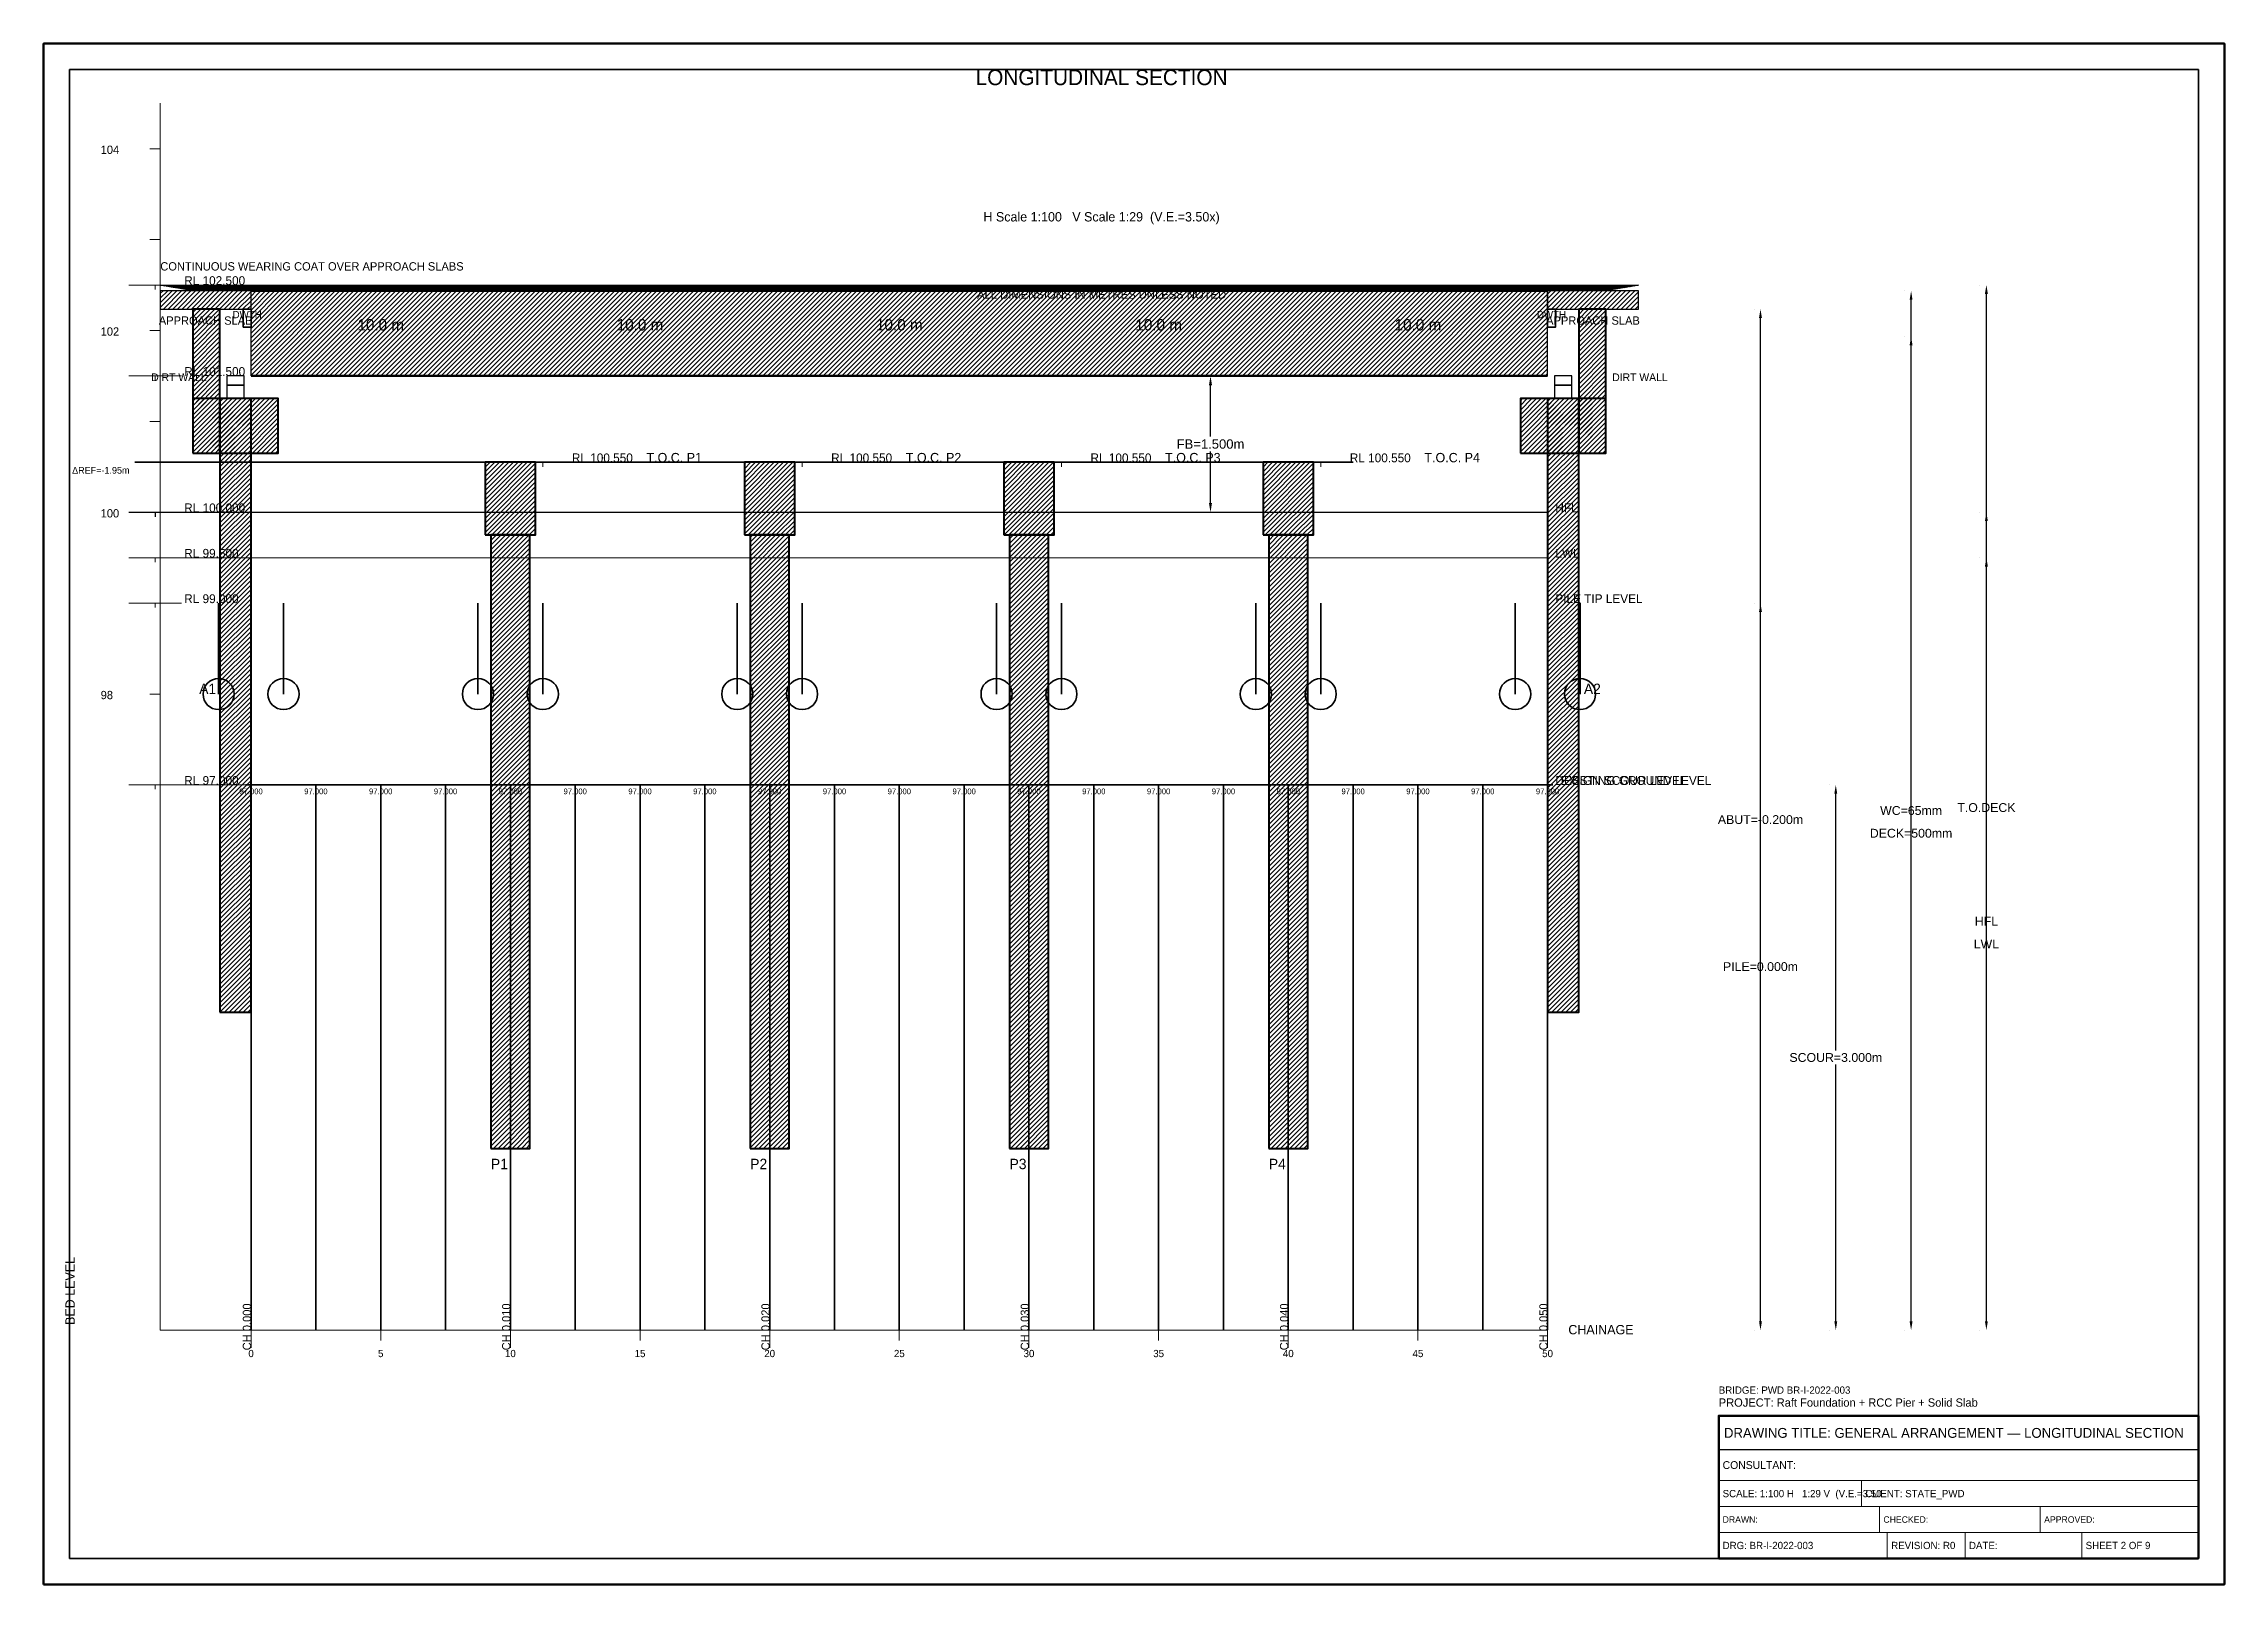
# Model space of a CAD drawing. Header units: metres. Extents: x 0 to 841, y 0 to 594.
import ezdxf
from ezdxf.enums import TextEntityAlignment as Align

# ---------------------------------------------------------------- set-up
doc = ezdxf.new("R2010")
doc.units = ezdxf.units.M
doc.linetypes.add('DASHED', pattern=[0.5, 0.375, -0.125])
doc.linetypes.add('DASHED2', pattern=[0.25, 0.1875, -0.0625])
for name, color, linetype, lineweight in [('ABUT-PROF', 4, 'Continuous', 50), ('BORDER-INNER', 7, 'Continuous', 35), ('BORDER-OUTER', 7, 'Continuous', 70), ('CIVIL-CHAINAGE', 7, 'Continuous', 18), ('CIVIL-GROUND', 3, 'Continuous', 35), ('CIVIL-HFL', 5, 'DASHED', 25), ('CIVIL-LWL', 4, 'DASHED', 18), ('CIVIL-ROAD', 7, 'Continuous', 25), ('CIVIL-SCOUR', 1, 'DASHED2', 18), ('DIM-CHAINAGE', 3, 'Continuous', 18), ('DIM-LEVEL', 3, 'Continuous', 18), ('DIM-LINEAR', 3, 'Continuous', 18), ('FOUND-PILE', 4, 'Continuous', 35), ('STRUC-HATCHING', 8, 'Continuous', 18), ('STRUC-SECTION', 2, 'Continuous', 35), ('SUB-ABUT', 3, 'Continuous', 35), ('SUB-BEARING', 5, 'Continuous', 25), ('SUB-DIRT-WALL', 3, 'Continuous', 35), ('SUB-PIER', 2, 'Continuous', 35), ('SUPER-DECK', 2, 'Continuous', 50), ('SUPER-WEARING', 8, 'Continuous', 25), ('TEXT-GENERAL', 7, 'Continuous', 18), ('TEXT-HEADER', 7, 'Continuous', 25), ('TEXT-LEVEL', 5, 'Continuous', 18), ('TEXT-SPEC', 7, 'Continuous', 13), ('TEXT-TITLE', 7, 'Continuous', 25), ('TITLEBLK-BOX', 7, 'Continuous', 50), ('TITLEBLK-TEXT', 7, 'Continuous', 18)]:
    doc.layers.add(name, color=color, linetype=linetype, lineweight=lineweight)
doc.styles.add('BRIDGE_STD', font='Arial.ttf')
doc.dimstyles.new('pmb100', dxfattribs={"dimtxt": 2.5, "dimasz": 0.9375, "dimexe": 2.5, "dimexo": 2.5, "dimtad": 0, "dimtih": 1, "dimdec": 0, "dimtxsty": 'BRIDGE_STD', "dimcen": 2.5, "dimazin": 3, "dimtfac": 1, "dimtmove": 0, "dimatfit": 3})

msp = doc.modelspace()

# ---------------------------------------------------------------- hatches: boundary and pattern name
at = {"layer": 'STRUC-HATCHING'}
h = msp.add_hatch(dxfattribs=at)
h.set_pattern_fill('ANSI31', scale=0.4)
h.paths.add_polyline_path([(45, 491.64), (80, 491.64), (80, 498.65), (45, 498.65)])
h = msp.add_hatch(dxfattribs=at)
h.set_pattern_fill('ANSI31', scale=0.4)
h.paths.add_polyline_path([(80, 465.89), (580, 465.89), (580, 498.65), (80, 498.65)])
h = msp.add_hatch(dxfattribs=at)
h.set_pattern_fill('ANSI31', scale=0.4)
h.paths.add_polyline_path([(580, 491.64), (615, 491.64), (615, 498.65), (580, 498.65)])
h = msp.add_hatch(dxfattribs=at)
h.set_pattern_fill('ANSI31', scale=0.4)
h.paths.add_polyline_path([(57.49, 436.11), (68, 436.11), (68, 491.64), (57.49, 491.64)])
h = msp.add_hatch(dxfattribs=at)
h.set_pattern_fill('ANSI31', scale=0.4)
h.paths.add_polyline_path([(592, 436.11), (602.51, 436.11), (602.51, 491.64), (592, 491.64)])
h = msp.add_hatch(dxfattribs=at)
h.set_pattern_fill('ANSI31', scale=0.4)
h.paths.add_polyline_path([(57.49, 436.11), (90.51, 436.11), (90.51, 457.13), (57.49, 457.13)])
h = msp.add_hatch(dxfattribs=at)
h.set_pattern_fill('ANSI31', scale=0.4)
h.paths.add_polyline_path([(68, 220.63), (80, 220.63), (80, 457.13), (68, 457.13)])
h = msp.add_hatch(dxfattribs=at)
h.set_pattern_fill('ANSI31', scale=0.4)
h.paths.add_polyline_path([(569.49, 436.11), (602.51, 436.11), (602.51, 457.13), (569.49, 457.13)])
h = msp.add_hatch(dxfattribs=at)
h.set_pattern_fill('ANSI31', scale=0.4)
h.paths.add_polyline_path([(580, 220.63), (592, 220.63), (592, 457.13), (580, 457.13)])
h = msp.add_hatch(dxfattribs=at)
h.set_pattern_fill('ANSI31', scale=0.4)
h.paths.add_polyline_path([(170.25, 404.57), (189.75, 404.57), (189.75, 432.6), (170.25, 432.6)])
h = msp.add_hatch(dxfattribs=at)
h.set_pattern_fill('ANSI31', scale=0.4)
h.paths.add_polyline_path([(270.25, 404.57), (289.75, 404.57), (289.75, 432.6), (270.25, 432.6)])
h = msp.add_hatch(dxfattribs=at)
h.set_pattern_fill('ANSI31', scale=0.4)
h.paths.add_polyline_path([(370.25, 404.57), (389.75, 404.57), (389.75, 432.6), (370.25, 432.6)])
h = msp.add_hatch(dxfattribs=at)
h.set_pattern_fill('ANSI31', scale=0.4)
h.paths.add_polyline_path([(470.25, 404.57), (489.75, 404.57), (489.75, 432.6), (470.25, 432.6)])
h = msp.add_hatch(dxfattribs=at)
h.set_pattern_fill('ANSI31', scale=0.4)
h.paths.add_polyline_path([(172.5, 168.07), (187.5, 168.07), (187.5, 404.57), (172.5, 404.57)])
h = msp.add_hatch(dxfattribs=at)
h.set_pattern_fill('ANSI31', scale=0.4)
h.paths.add_polyline_path([(272.5, 168.07), (287.5, 168.07), (287.5, 404.57), (272.5, 404.57)])
h = msp.add_hatch(dxfattribs=at)
h.set_pattern_fill('ANSI31', scale=0.4)
h.paths.add_polyline_path([(372.5, 168.07), (387.5, 168.07), (387.5, 404.57), (372.5, 404.57)])
h = msp.add_hatch(dxfattribs=at)
h.set_pattern_fill('ANSI31', scale=0.4)
h.paths.add_polyline_path([(472.5, 168.07), (487.5, 168.07), (487.5, 404.57), (472.5, 404.57)])
at = {"layer": 'SUPER-WEARING'}
h = msp.add_hatch(dxfattribs=at)
h.set_pattern_fill('SOLID')
h.paths.add_polyline_path([(45, 500.93), (615, 500.93), (602, 498.65), (58, 498.65)])

# ---------------------------------------------------------------- linework, layer by layer
at = {"layer": 'ABUT-PROF', "lineweight": 35}
for points in [[(77, 484.63), (80, 484.63), (80, 491.64), (77, 491.64), (77, 484.63)], [(580, 484.63), (583, 484.63), (583, 491.64), (580, 491.64), (580, 484.63)]]:
    msp.add_lwpolyline(points, dxfattribs=at)
at = {"layer": 'BORDER-INNER'}
msp.add_lwpolyline([(10, 10), (831, 10), (831, 584), (10, 584), (10, 10)], dxfattribs=at)
at = {"layer": 'BORDER-OUTER'}
msp.add_lwpolyline([(0, 0), (841, 0), (841, 594), (0, 594), (0, 0)], dxfattribs=at)
at = {"layer": 'CIVIL-CHAINAGE'}
for p, q in [((45, 98), (580, 98)), ((80, 98), (80, 94)), ((80, 96), (80, 91.2)), ((130, 98), (130, 94)), ((180, 98), (180, 94)), ((180, 96), (180, 91.2)), ((230, 98), (230, 94)), ((280, 98), (280, 94)), ((280, 96), (280, 91.2)), ((330, 98), (330, 94)), ((380, 98), (380, 94)), ((380, 96), (380, 91.2)), ((430, 98), (430, 94)), ((480, 98), (480, 94)), ((480, 96), (480, 91.2)), ((530, 98), (530, 94)), ((580, 98), (580, 94)), ((580, 96), (580, 91.2))]:
    msp.add_line(p, q, dxfattribs=at)
at = {"layer": 'CIVIL-GROUND', "color": 3}
for p, q in [((78, 308.22), (82, 308.22)), ((103, 308.22), (107, 308.22)), ((128, 308.22), (132, 308.22)), ((153, 308.22), (157, 308.22)), ((178, 308.22), (182, 308.22)), ((203, 308.22), (207, 308.22)), ((228, 308.22), (232, 308.22)), ((253, 308.22), (257, 308.22)), ((278, 308.22), (282, 308.22)), ((303, 308.22), (307, 308.22)), ((328, 308.22), (332, 308.22)), ((353, 308.22), (357, 308.22)), ((378, 308.22), (382, 308.22)), ((403, 308.22), (407, 308.22)), ((428, 308.22), (432, 308.22)), ((453, 308.22), (457, 308.22)), ((478, 308.22), (482, 308.22)), ((503, 308.22), (507, 308.22)), ((528, 308.22), (532, 308.22)), ((553, 308.22), (557, 308.22)), ((578, 308.22), (582, 308.22))]:
    msp.add_line(p, q, dxfattribs=at)
at = {"layer": 'CIVIL-GROUND', "color": 8, "linetype": 'DASHED2'}
for p, q in [((80, 308.22), (80, 98)), ((105, 308.22), (105, 98)), ((130, 308.22), (130, 98)), ((155, 308.22), (155, 98)), ((180, 308.22), (180, 98)), ((205, 308.22), (205, 98)), ((230, 308.22), (230, 98)), ((255, 308.22), (255, 98)), ((280, 308.22), (280, 98)), ((305, 308.22), (305, 98)), ((330, 308.22), (330, 98)), ((355, 308.22), (355, 98)), ((380, 308.22), (380, 98)), ((405, 308.22), (405, 98)), ((430, 308.22), (430, 98)), ((455, 308.22), (455, 98)), ((480, 308.22), (480, 98)), ((505, 308.22), (505, 98)), ((530, 308.22), (530, 98)), ((555, 308.22), (555, 98)), ((580, 308.22), (580, 98))]:
    msp.add_line(p, q, dxfattribs=at)
at = {"layer": 'CIVIL-GROUND', "color": 3}
msp.add_lwpolyline([(80, 308.22), (105, 308.22), (130, 308.22), (155, 308.22), (180, 308.22), (205, 308.22), (230, 308.22), (255, 308.22), (280, 308.22), (305, 308.22), (330, 308.22), (355, 308.22), (380, 308.22), (405, 308.22), (430, 308.22), (455, 308.22), (480, 308.22), (505, 308.22), (530, 308.22), (555, 308.22), (580, 308.22)], dxfattribs=at)
at = {"layer": 'CIVIL-HFL'}
for p, q in [((32.8, 413.33), (53.2, 413.33)), ((43, 413.33), (43, 411.63))]:
    msp.add_line(p, q, dxfattribs=at)
at = {"layer": 'CIVIL-HFL', "color": 5}
msp.add_line((45, 413.33), (580, 413.33), dxfattribs=at)
at = {"layer": 'CIVIL-LWL'}
for p, q in [((32.8, 395.81), (53.2, 395.81)), ((43, 395.81), (43, 394.11))]:
    msp.add_line(p, q, dxfattribs=at)
at = {"layer": 'CIVIL-LWL', "color": 4}
msp.add_line((45, 395.81), (580, 395.81), dxfattribs=at)
at = {"layer": 'CIVIL-ROAD', "lineweight": 25}
for points in [[(45, 491.64), (80, 491.64), (80, 498.65), (45, 498.65), (45, 491.64)], [(580, 491.64), (615, 491.64), (615, 498.65), (580, 498.65), (580, 491.64)]]:
    msp.add_lwpolyline(points, dxfattribs=at)
at = {"layer": 'CIVIL-SCOUR'}
for p, q in [((32.8, 308.22), (53.2, 308.22)), ((43, 308.22), (43, 306.52))]:
    msp.add_line(p, q, dxfattribs=at)
at = {"layer": 'CIVIL-SCOUR', "color": 1}
msp.add_line((45, 308.22), (580, 308.22), dxfattribs=at)
at = {"layer": 'DIM-LEVEL'}
for p, q in [((45, 98), (45, 571)), ((41, 553.48), (45, 553.48)), ((41, 518.44), (45, 518.44)), ((32.8, 500.93), (53.2, 500.93)), ((43, 500.93), (43, 499.23)), ((41, 483.41), (45, 483.41)), ((32.8, 465.89), (53.2, 465.89)), ((43, 465.89), (43, 464.19)), ((41, 448.37), (45, 448.37)), ((182.3, 432.6), (202.7, 432.6)), ((192.5, 432.6), (192.5, 430.9)), ((282.3, 432.6), (302.7, 432.6)), ((292.5, 432.6), (292.5, 430.9)), ((382.3, 432.6), (402.7, 432.6)), ((392.5, 432.6), (392.5, 430.9)), ((482.3, 432.6), (502.7, 432.6)), ((492.5, 432.6), (492.5, 430.9)), ((37, 413.33), (45, 413.33)), ((32.8, 378.3), (53.2, 378.3)), ((41, 378.3), (45, 378.3)), ((43, 378.3), (43, 376.6)), ((41, 343.26), (45, 343.26))]:
    msp.add_line(p, q, dxfattribs=at)
at = {"layer": 'FOUND-PILE', "lineweight": 35}
for p, q in [((67.5, 343.26), (67.5, 378.3)), ((92.5, 343.26), (92.5, 378.3)), ((167.5, 343.26), (167.5, 378.3)), ((192.5, 343.26), (192.5, 378.3)), ((267.5, 343.26), (267.5, 378.3)), ((292.5, 343.26), (292.5, 378.3)), ((367.5, 343.26), (367.5, 378.3)), ((392.5, 343.26), (392.5, 378.3)), ((467.5, 343.26), (467.5, 378.3)), ((492.5, 343.26), (492.5, 378.3)), ((567.5, 343.26), (567.5, 378.3)), ((592.5, 343.26), (592.5, 378.3))]:
    msp.add_line(p, q, dxfattribs=at)
at = {"layer": 'FOUND-PILE'}
for centre in [(67.5, 343.26), (92.5, 343.26), (167.5, 343.26), (192.5, 343.26), (267.5, 343.26), (292.5, 343.26), (367.5, 343.26), (392.5, 343.26), (467.5, 343.26), (492.5, 343.26), (567.5, 343.26), (592.5, 343.26)]:
    msp.add_circle(centre, 6, dxfattribs=at)
at = {"layer": 'STRUC-SECTION', "color": 8, "linetype": 'DASHED'}
for p in [(205, 432.6), (305, 432.6), (405, 432.6), (505, 432.6)]:
    msp.add_line(p, (35, 432.6), dxfattribs=at)
at = {"layer": 'SUB-ABUT', "lineweight": 40}
for points in [[(57.49, 436.11), (90.51, 436.11), (90.51, 457.13), (57.49, 457.13), (57.49, 436.11)], [(68, 220.63), (80, 220.63), (80, 457.13), (68, 457.13), (68, 220.63)], [(569.49, 436.11), (602.51, 436.11), (602.51, 457.13), (569.49, 457.13), (569.49, 436.11)], [(580, 220.63), (592, 220.63), (592, 457.13), (580, 457.13), (580, 220.63)]]:
    msp.add_lwpolyline(points, dxfattribs=at)
at = {"layer": 'SUB-ABUT', "lineweight": 30}
for points in [[(70.7, 457.13), (77.3, 457.13), (77.3, 462.39), (70.7, 462.39), (70.7, 457.13)], [(582.7, 457.13), (589.3, 457.13), (589.3, 462.39), (582.7, 462.39), (582.7, 457.13)]]:
    msp.add_lwpolyline(points, dxfattribs=at)
at = {"layer": 'SUB-BEARING', "lineweight": 30}
for points in [[(70.7, 462.39), (77.3, 462.39), (77.3, 465.89), (70.7, 465.89), (70.7, 462.39)], [(582.7, 462.39), (589.3, 462.39), (589.3, 465.89), (582.7, 465.89), (582.7, 462.39)]]:
    msp.add_lwpolyline(points, dxfattribs=at)
at = {"layer": 'SUB-DIRT-WALL', "lineweight": 40}
for points in [[(57.49, 436.11), (68, 436.11), (68, 491.64), (57.49, 491.64), (57.49, 436.11)], [(592, 436.11), (602.51, 436.11), (602.51, 491.64), (592, 491.64), (592, 436.11)]]:
    msp.add_lwpolyline(points, dxfattribs=at)
at = {"layer": 'SUB-PIER', "lineweight": 40}
for points in [[(170.25, 404.57), (189.75, 404.57), (189.75, 432.6), (170.25, 432.6), (170.25, 404.57)], [(270.25, 404.57), (289.75, 404.57), (289.75, 432.6), (270.25, 432.6), (270.25, 404.57)], [(370.25, 404.57), (389.75, 404.57), (389.75, 432.6), (370.25, 432.6), (370.25, 404.57)], [(470.25, 404.57), (489.75, 404.57), (489.75, 432.6), (470.25, 432.6), (470.25, 404.57)], [(172.5, 168.07), (187.5, 168.07), (187.5, 404.57), (172.5, 404.57), (172.5, 168.07)], [(272.5, 168.07), (287.5, 168.07), (287.5, 404.57), (272.5, 404.57), (272.5, 168.07)], [(372.5, 168.07), (387.5, 168.07), (387.5, 404.57), (372.5, 404.57), (372.5, 168.07)], [(472.5, 168.07), (487.5, 168.07), (487.5, 404.57), (472.5, 404.57), (472.5, 168.07)]]:
    msp.add_lwpolyline(points, dxfattribs=at)
at = {"layer": 'SUPER-DECK'}
for p, q in [((80, 498.65), (580, 498.65)), ((80, 465.89), (580, 465.89))]:
    msp.add_line(p, q, dxfattribs=at)
at = {"layer": 'SUPER-DECK', "lineweight": 25}
for p, q in [((80, 465.89), (80, 498.65)), ((580, 465.89), (580, 498.65))]:
    msp.add_line(p, q, dxfattribs=at)
at = {"layer": 'SUPER-WEARING', "lineweight": 25}
msp.add_lwpolyline([(45, 500.93), (615, 500.93), (602, 498.65), (58, 498.65), (45, 500.93)], dxfattribs=at)
at = {"layer": 'TITLEBLK-BOX', "lineweight": 50}
msp.add_lwpolyline([(646, 10), (831, 10), (831, 65), (646, 65), (646, 10)], dxfattribs=at)
at = {"layer": 'TITLEBLK-BOX', "lineweight": 30}
msp.add_lwpolyline([(646, 52), (831, 52), (831, 65), (646, 65), (646, 52)], dxfattribs=at)
at = {"layer": 'TITLEBLK-BOX', "lineweight": 18}
for points in [[(646, 40), (831, 40), (831, 52), (646, 52), (646, 40)], [(646, 30), (701, 30), (701, 40), (646, 40), (646, 30)], [(701, 30), (831, 30), (831, 40), (701, 40), (701, 30)], [(646, 20), (708, 20), (708, 30), (646, 30), (646, 20)], [(708, 20), (770, 20), (770, 30), (708, 30), (708, 20)], [(770, 20), (831, 20), (831, 30), (770, 30), (770, 20)], [(646, 10), (711, 10), (711, 20), (646, 20), (646, 10)], [(711, 10), (741, 10), (741, 20), (711, 20), (711, 10)], [(741, 10), (786, 10), (786, 20), (741, 20), (741, 10)], [(786, 10), (831, 10), (831, 20), (786, 20), (786, 10)]]:
    msp.add_lwpolyline(points, dxfattribs=at)

# ---------------------------------------------------------------- texts
at = {"layer": 'CIVIL-GROUND', "color": 3}
msp.add_text('EXISTING GROUND LEVEL', height=3.4, dxfattribs=at).set_placement((585, 308.22))
at = {"layer": 'CIVIL-HFL', "color": 5}
msp.add_text('HFL', height=3.4, dxfattribs=at).set_placement((583, 413.33))
at = {"layer": 'CIVIL-LWL', "color": 4}
msp.add_text('LWL', height=3.4, dxfattribs=at).set_placement((583, 395.81))
at = {"layer": 'CIVIL-SCOUR', "color": 1}
msp.add_text('DESIGN SCOUR LEVEL', height=3.4, dxfattribs=at).set_placement((583, 308.22))
at = {"layer": 'DIM-CHAINAGE'}
for s, p in [('CH 0.000', (80, 90.24)), ('CH 0.010', (180, 90.24)), ('CH 0.020', (280, 90.24)), ('CH 0.030', (380, 90.24)), ('CH 0.040', (480, 90.24)), ('CH 0.050', (580, 90.24))]:
    msp.add_text(s, height=3.2, rotation=90, dxfattribs=at).set_placement(p)
at = {"layer": 'TEXT-GENERAL'}
for p in [(130, 483.41), (230, 483.41), (330, 483.41), (430, 483.41), (530, 483.41)]:
    msp.add_text('10.0 m', height=4.4, dxfattribs=at).set_placement(p, align=Align.CENTER)
for s, height, p in [('PILE TIP LEVEL', 3.4, (583, 378.3)), ('A1', 4, (60, 343.26)), ('A2', 4, (594, 343.26)), ('P1', 4, (172.5, 160.07)), ('P2', 4, (272.5, 160.07)), ('P3', 4, (372.5, 160.07)), ('P4', 4, (472.5, 160.07))]:
    msp.add_text(s, height=height, dxfattribs=at).set_placement(p)
at = {"layer": 'TEXT-HEADER'}
msp.add_text('LONGITUDINAL SECTION', height=6, dxfattribs=at).set_placement((408, 578), align=Align.CENTER)
for s, p in [('T.O.C. P1', (232.5, 432.6)), ('T.O.C. P2', (332.5, 432.6)), ('T.O.C. P3', (432.5, 432.6)), ('T.O.C. P4', (532.5, 432.6))]:
    msp.add_text(s, height=3.6, dxfattribs=at).set_placement(p)
at = {"layer": 'TEXT-LEVEL'}
for s, height, p in [('104', 3.2, (22, 551.48)), ('RL 102.500', 3.4, (54.22, 500.93)), ('102', 3.2, (22, 481.41)), ('RL 101.500', 3.4, (54.22, 465.89)), ('RL 100.550', 3.4, (203.72, 432.6)), ('RL 100.550', 3.4, (303.72, 432.6)), ('RL 100.550', 3.4, (403.72, 432.6)), ('RL 100.550', 3.4, (503.72, 432.6)), ('100', 3.2, (22, 411.33)), ('RL 100.000', 3.4, (54.22, 413.33)), ('RL 99.500', 3.4, (54.22, 395.81)), ('RL 99.000', 3.4, (54.22, 378.3)), ('98', 3.2, (22, 341.26)), ('RL 97.000', 3.4, (54.22, 308.22)), ('CHAINAGE', 3.6, (588, 96.4))]:
    msp.add_text(s, height=height, dxfattribs=at).set_placement(p)
at = {"layer": 'TEXT-LEVEL', "color": 8}
for p in [(80, 304.62), (105, 304.62), (130, 304.62), (155, 304.62), (180, 304.62), (205, 304.62), (230, 304.62), (255, 304.62), (280, 304.62), (305, 304.62), (330, 304.62), (355, 304.62), (380, 304.62), (405, 304.62), (430, 304.62), (455, 304.62), (480, 304.62), (505, 304.62), (530, 304.62), (555, 304.62), (580, 304.62)]:
    msp.add_text('97.000', height=2.2, dxfattribs=at).set_placement(p, align=Align.CENTER)
at = {"layer": 'TEXT-LEVEL'}
msp.add_text('BED LEVEL', height=3.6, rotation=90, dxfattribs=at).set_placement((12, 100))
for s, p in [('0', (80, 87.6)), ('5', (130, 87.6)), ('10', (180, 87.6)), ('15', (230, 87.6)), ('20', (280, 87.6)), ('25', (330, 87.6)), ('30', (380, 87.6)), ('35', (430, 87.6)), ('40', (480, 87.6)), ('45', (530, 87.6)), ('50', (580, 87.6))]:
    msp.add_text(s, height=2.8, dxfattribs=at).set_placement(p, align=Align.CENTER)
at = {"layer": 'TEXT-SPEC'}
for s, height, p in [('H Scale 1:100   V Scale 1:29  (V.E.=3.50x)', 3.6, (408, 525.44)), ('APPROACH SLAB', 3.2, (62.5, 485.64)), ('APPROACH SLAB', 3.2, (597.5, 485.64))]:
    msp.add_text(s, height=height, dxfattribs=at).set_placement(p, align=Align.CENTER)
at = {"layer": 'TEXT-SPEC', "color": 8}
for s, height, p in [('CONTINUOUS WEARING COAT OVER APPROACH SLABS', 3.2, (45, 506.53)), ('ΔREF=-1.95m', 2.6, (11, 428.2)), ('ΔREF=-1.95m', 2.6, (11, 428.2)), ('ΔREF=-1.95m', 2.6, (11, 428.2)), ('ΔREF=-1.95m', 2.6, (11, 428.2))]:
    msp.add_text(s, height=height, dxfattribs=at).set_placement(p)
msp.add_text('ALL DIMENSIONS IN METRES UNLESS NOTED', height=3.24, dxfattribs=at).set_placement((408, 495.66), align=Align.CENTER)
at = {"layer": 'TEXT-SPEC', "color": 4}
for p in [(78.5, 488.14), (581.5, 488.14)]:
    msp.add_text('DWTH', height=2.8, dxfattribs=at).set_placement(p, align=Align.CENTER)
at = {"layer": 'TEXT-SPEC'}
for p in [(41.49, 463.87), (604.91, 463.87)]:
    msp.add_text('DIRT WALL', height=3, dxfattribs=at).set_placement(p)
at = {"layer": 'TEXT-TITLE'}
for s, height, p in [('PROJECT: Raft Foundation + RCC Pier + Solid Slab', 3.2, (646, 68.5)), ('DRAWING TITLE: GENERAL ARRANGEMENT — LONGITUDINAL SECTION', 3.8, (648, 56.5))]:
    msp.add_text(s, height=height, dxfattribs=at).set_placement(p)
at = {"layer": 'TITLEBLK-TEXT'}
for s, height, p in [('BRIDGE: PWD BR-I-2022-003', 2.8, (646, 73.5)), ('CONSULTANT: ', 3, (647.5, 44.5)), ('SCALE: 1:100 H   1:29 V  (V.E.=3.50', 2.8, (647.5, 33.6)), ('CLIENT: STATE_PWD', 2.8, (702.5, 33.6)), ('DRAWN: ', 2.5, (647.5, 23.75)), ('CHECKED: ', 2.5, (709.5, 23.75)), ('APPROVED: ', 2.5, (771.5, 23.75)), ('DRG: BR-I-2022-003', 2.8, (647.5, 13.6)), ('REVISION: R0', 2.8, (712.5, 13.6)), ('DATE: ', 2.8, (742.5, 13.6)), ('SHEET 2 OF 9', 2.8, (787.5, 13.6))]:
    msp.add_text(s, height=height, dxfattribs=at).set_placement(p)

# ---------------------------------------------------------------- dimensions: what is measured, and where the dimension line sits
at = {"layer": 'DIM-LINEAR'}
for base, p1, p2, text, override in [((720.18, 98), (720.18, 98), (720.18, 498.65), 'WC=65mm', {"dimtxt": 3.4, "dimasz": 3.4, "dimgap": 1.36, "dimclrt": 3}), ((749.22, 98), (749.22, 98), (749.22, 500.93), 'T.O.DECK', {"dimtxt": 3.4, "dimasz": 3.4, "dimgap": 1.36, "dimclrt": 3}), ((662.1, 98), (662.1, 98), (662.1, 491.64), 'ABUT=-0.200m', {"dimtxt": 3.4, "dimasz": 3.4, "dimgap": 1.36, "dimclrt": 3}), ((720.18, 98), (720.18, 98), (720.18, 481.13), 'DECK=500mm', {"dimtxt": 3.4, "dimasz": 3.4, "dimgap": 1.36, "dimclrt": 3}), ((450, 413.33), (430, 413.33), (430, 465.89), 'FB=1.500m', {"dimtxt": 3.6, "dimasz": 3.6, "dimgap": 1.44, "dimclrt": 3}), ((749.22, 98), (749.22, 98), (749.22, 413.33), 'HFL', {"dimtxt": 3.4, "dimasz": 3.4, "dimgap": 1.36, "dimclrt": 3}), ((749.22, 98), (749.22, 98), (749.22, 395.81), 'LWL', {"dimtxt": 3.4, "dimasz": 3.4, "dimgap": 1.36, "dimclrt": 3}), ((662.1, 98), (662.1, 98), (662.1, 378.3), 'PILE=0.000m', {"dimtxt": 3.4, "dimasz": 3.4, "dimgap": 1.36, "dimclrt": 3}), ((691.14, 98), (691.14, 98), (691.14, 308.22), 'SCOUR=3.000m', {"dimtxt": 3.4, "dimasz": 3.4, "dimgap": 1.36, "dimclrt": 3})]:
    msp.add_linear_dim(base=base, p1=p1, p2=p2, angle=90, text=text, dimstyle='pmb100', override=override, dxfattribs=at).render()

doc.saveas('drawing.dxf')
